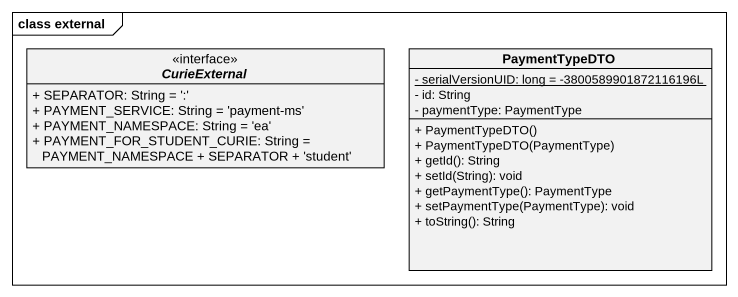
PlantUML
@startuml
mainframe class external
hide circle
hide empty members
skinparam classAttributeIconSize 0
interface CurieExternal <<interface>> {
  + SEPARATOR: String = ':'
  + PAYMENT_SERVICE: String = 'payment-ms'
  + PAYMENT_NAMESPACE: String = 'ea'
  + PAYMENT_FOR_STUDENT_CURIE: String = PAYMENT_NAMESPACE + SEPARATOR + 'student'
}
class PaymentTypeDTO {
  {static} - serialVersionUID: long = -3800589901872116196L
  - id: String
  - paymentType: PaymentType
  + PaymentTypeDTO()
  + PaymentTypeDTO(PaymentType)
  + getId(): String
  + setId(String): void
  + getPaymentType(): PaymentType
  + setPaymentType(PaymentType): void
  + toString(): String
}
@enduml
